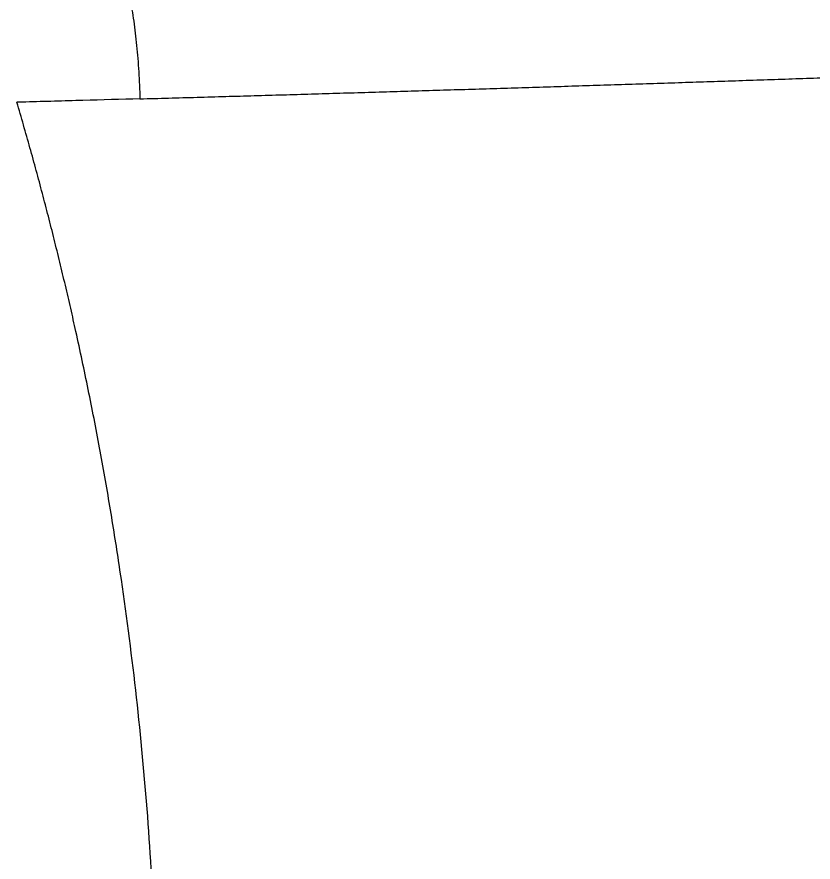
# Model space of a CAD drawing. Header units: inches. Extents: x 0 to 84, y -22 to 124.
# Drawn here: x 39.62 to 45.92, y 21.97 to 28.66 of the extents above; entities that cross this region are included whole.
import ezdxf

# ---------------------------------------------------------------- set-up
doc = ezdxf.new("R2010")
doc.units = ezdxf.units.IN
doc.header["$MEASUREMENT"] = 0
doc.layers.add('1', color=4, linetype='Continuous')

# ---------------------------------------------------------------- blocks, each defined once
blk = doc.blocks.new('2020 RELAY')
at = {"layer": '1', "color": 3, "linetype": 'Continuous', "lineweight": 25}
for points, knots in [([(40.3575, 28.6966), (40.3646, 28.6917), (40.3788, 28.6787), (40.3999, 28.6498), (40.4207, 28.6118), (40.4477, 28.5494), (40.4797, 28.45), (40.5143, 28.3007), (40.5439, 28.1259), (40.5675, 27.9314), (40.5815, 27.7579), (40.5891, 27.6157), (40.5917, 27.5441), (40.5927, 27.5083)], [0, 0, 0, 0, 0.0625, 0.125, 0.1875, 0.25, 0.375, 0.5, 0.625, 0.75, 0.875, 0.9375, 0.999997, 0.999997, 0.999997, 0.999997]), ([(40.5927, 27.5083), (40.668, 27.5104), (40.8188, 27.5146), (41.0448, 27.521), (41.2708, 27.5274), (41.4968, 27.5339), (41.7227, 27.5404), (41.9486, 27.547), (42.1744, 27.5537), (42.4001, 27.5604), (42.6258, 27.5672), (42.8515, 27.574), (43.0771, 27.5809), (43.3026, 27.5878), (43.5281, 27.5948), (43.7536, 27.6019), (43.979, 27.609), (44.2043, 27.6162), (44.4296, 27.6234), (44.6548, 27.6307), (44.8799, 27.638), (45.105, 27.6454), (45.3301, 27.6529), (45.555, 27.6604), (45.7799, 27.6679), (46.0048, 27.6756), (46.2296, 27.6832), (46.4543, 27.691), (46.679, 27.6988), (46.9036, 27.7066), (47.1281, 27.7145), (47.3525, 27.7225), (47.5769, 27.7305), (47.8013, 27.7386), (48.0255, 27.7467), (48.2497, 27.7549), (48.4738, 27.7631), (48.6979, 27.7714), (48.9218, 27.7798), (49.1457, 27.7882), (49.3696, 27.7967), (49.5933, 27.8052), (49.817, 27.8138), (50.0406, 27.8224), (50.2641, 27.8311), (50.4876, 27.8399), (50.7109, 27.8487), (50.9342, 27.8576), (51.1574, 27.8665), (51.3806, 27.8755), (51.6036, 27.8845), (51.8266, 27.8936), (52.0495, 27.9027), (52.2723, 27.9119), (52.495, 27.9212), (52.7176, 27.9305), (52.9402, 27.9399), (53.1626, 27.9493), (53.385, 27.9588), (53.5332, 27.9652), (53.6072, 27.9684)], [0, 0, 0, 0, 0.017163, 0.034329, 0.051497, 0.068668, 0.085842, 0.103019, 0.120199, 0.137381, 0.154566, 0.171753, 0.188944, 0.206137, 0.223333, 0.240531, 0.257733, 0.274937, 0.292143, 0.309353, 0.326565, 0.34378, 0.360998, 0.378219, 0.395442, 0.412668, 0.429897, 0.447129, 0.464363, 0.4816, 0.49884, 0.516083, 0.533328, 0.550576, 0.567827, 0.585081, 0.602337, 0.619596, 0.636858, 0.654123, 0.671391, 0.688661, 0.705934, 0.72321, 0.740488, 0.75777, 0.775054, 0.792341, 0.80963, 0.826923, 0.844218, 0.861516, 0.878817, 0.89612, 0.913427, 0.930736, 0.948048, 0.965362, 0.98268, 1, 1, 1, 1]), ([(40.5927, 27.5082), (40.4423, 27.5041), (40.2168, 27.4978), (39.9158, 27.4894), (39.7465, 27.4847), (39.6477, 27.4819), (39.6241, 27.4813), (39.6194, 27.4811)], [0, 0, 0, 0, 0.03125, 0.046875, 0.0625, 0.06640625, 0.06739042, 0.06739042, 0.06739042, 0.06739042]), ([(39.747, 12.4477), (39.7557, 12.4796), (39.7731, 12.543), (39.7987, 12.6376), (39.8236, 12.7311), (39.8479, 12.8234), (39.8838, 12.9623), (39.931, 13.1491), (40.007, 13.4625), (40.097, 13.8557), (40.2296, 14.486), (40.3743, 15.2778), (40.5607, 16.5489), (40.6797, 17.826), (40.7315, 19.103), (40.7371, 20.0561), (40.7097, 21.0063), (40.6498, 21.9509), (40.5577, 22.8909), (40.4544, 23.6687), (40.3559, 24.2877), (40.2743, 24.7496), (40.1848, 25.2101), (40.1068, 25.5772), (40.0451, 25.8516), (40.0028, 26.0341), (39.9592, 26.2162), (39.9144, 26.3979), (39.8684, 26.5793), (39.8211, 26.7604), (39.7726, 26.9411), (39.7228, 27.1215), (39.6719, 27.3015), (39.6369, 27.4213), (39.6194, 27.4811)], [0, 0, 0, 0, 0.0065251, 0.0129663, 0.0193235, 0.0255969, 0.0317865, 0.047614, 0.0635685, 0.0953572, 0.1271006, 0.1905113, 0.2539128, 0.3801432, 0.4428587, 0.5055533, 0.5677707, 0.6300188, 0.6918952, 0.7537501, 0.7845562, 0.8153598, 0.8461702, 0.8769967, 0.8893053, 0.9016104, 0.9139128, 0.9262129, 0.9385113, 0.9508088, 0.9631057, 0.9754029, 0.9877008, 1, 1, 1, 1])]:
    blk.add_open_spline(points, degree=3, knots=knots, dxfattribs=at)

msp = doc.modelspace()

# ---------------------------------------------------------------- block references
msp.add_blockref('2020 RELAY', (0, 0.5))

doc.saveas('drawing.dxf')
